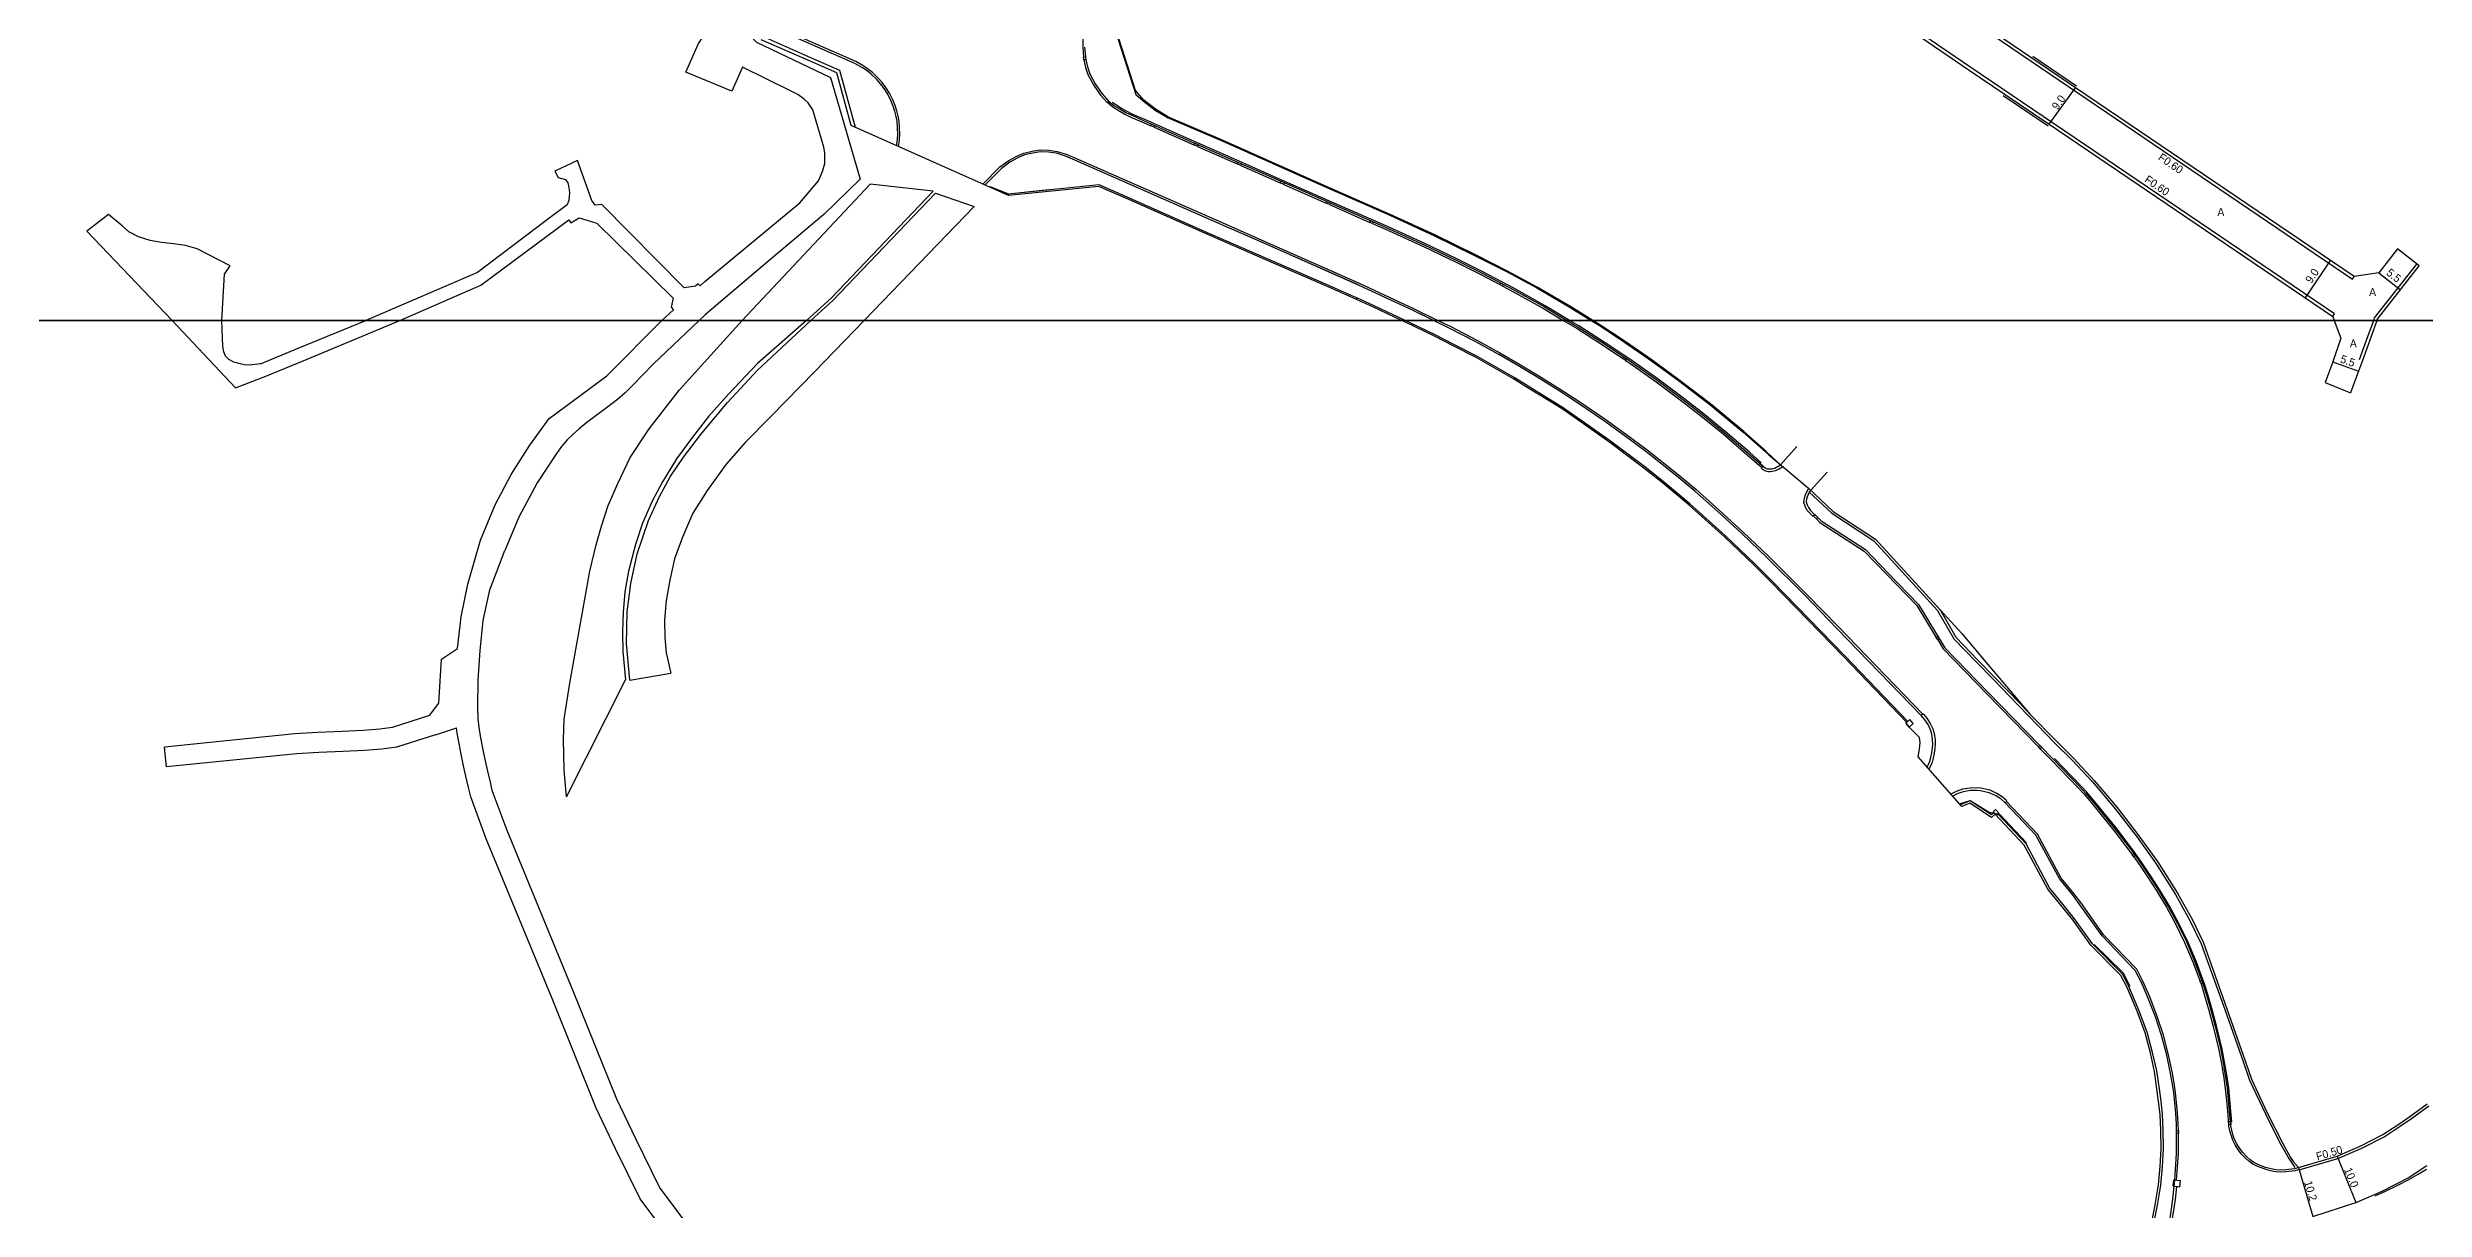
# Model space of a CAD drawing. Header units: metres. Extents: x 0 to 4000, y -96000 to -93000.
# Drawn here: x 1720.7 to 2195.9, y -94377.7 to -94145.5 of the extents above; entities that cross this region are included whole.
import ezdxf

# ---------------------------------------------------------------- set-up
doc = ezdxf.new("R2010")
doc.units = ezdxf.units.M
doc.header["$LTSCALE"] = 2.5
for name, color, linetype in [('側溝・桝', 7, 'Continuous'), ('図郭', 7, 'Continuous'), ('幅員', 7, 'Continuous'), ('歩道・分離帯・安全施設', 7, 'Continuous'), ('舗装', 7, 'Continuous'), ('道路', 7, 'Continuous')]:
    doc.layers.add(name, color=color, linetype=linetype)
doc.styles.get("Standard").update_dxf_attribs({"font": ''})
doc.styles.get('Standard').set_extended_font_data('@MS PGothic')

msp = doc.modelspace()

# ---------------------------------------------------------------- linework, layer by layer
at = {"layer": '側溝・桝'}
for points in [[(2105.2, -94149.45), (2095.56, -94142.91), (2072.78, -94127.45), (2070.69, -94126.03)], [(1882.17, -94161.42), (1879.04, -94150.03), (1873.3, -94147.48), (1863.65, -94143.27), (1851.63, -94137.98)], [(1890.78, -94165.26), (1890.93, -94164.42), (1891.05, -94162.92), (1891.03, -94161.36), (1890.9, -94160.16), (1890.72, -94159.14), (1890.46, -94158.09), (1890.11, -94157.02), (1889.59, -94155.75), (1888.99, -94154.57), (1888.27, -94153.44), (1887.53, -94152.46), (1886.76, -94151.58), (1885.59, -94150.46), (1884.79, -94149.81), (1883.85, -94149.15), (1882.27, -94148.26), (1865.34, -94140.86), (1865.18, -94141.23)], [(1928.43, -94139.92), (1927.83, -94142.1), (1927.65, -94143.9), (1927.62, -94145.39), (1927.8, -94147.38)], [(2109.57, -94143), (2181.51, -94191.74), (2181.84, -94191.25)], [(1927.85, -94147.91), (1927.85, -94147.94), (1928.2, -94149.43), (1928.67, -94150.83), (1929.79, -94152.93), (1931.21, -94154.97), (1932.55, -94156.41), (1932.58, -94156.44)], [(2177.56, -94199.21), (2177.89, -94198.72), (2105.2, -94149.45)], [(1932.92, -94156.72), (1933.65, -94157.32), (1935.03, -94158.18), (1936.04, -94158.74), (1937.4, -94159.41), (1939.78, -94160.46), (1941.23, -94161.1)], [(1941.91, -94161.4), (1946.97, -94163.64), (1949.87, -94164.91)], [(1907.64, -94172.77), (1911.09, -94169.32), (1912.83, -94168.05), (1914.46, -94167.14), (1915.87, -94166.55), (1917.55, -94166.15), (1919.09, -94165.91), (1920.79, -94165.94), (1922.49, -94166.21), (1924.32, -94166.76), (1926.19, -94167.57), (1955.01, -94180.26), (1964.49, -94184.43), (1982.93, -94192.59), (1993.89, -94197.66), (1998.66, -94200)], [(1950.56, -94165.21), (1957.59, -94168.29), (1958.49, -94168.69)], [(1959.23, -94169.02), (1967.11, -94172.5)], [(1982.32, -94195.79), (1982.44, -94195.52), (1981.75, -94195.21), (1976.34, -94192.83), (1964.35, -94187.6), (1952.14, -94182.27), (1936.95, -94175.56), (1930.89, -94172.9), (1912.75, -94174.76), (1912.78, -94175.06)], [(1967.81, -94172.81), (1976.33, -94176.59)], [(1976.95, -94176.86), (1979.34, -94177.92), (1985, -94180.4)], [(1985.56, -94180.64), (1988.14, -94181.77), (1995.74, -94185.23), (2002.13, -94188.31), (2007.33, -94190.9), (2011.01, -94192.83)], [(2011.52, -94193.1), (2013.51, -94194.15), (2019.75, -94197.63), (2023.7, -94200)], [(1992.09, -94200), (1985.9, -94197.08), (1982.44, -94195.52)], [(1993.38, -94200.62), (1992.4, -94200.15), (1992.09, -94200)], [(2014.06, -94211.88), (2014.21, -94211.63), (2013.89, -94211.44), (2006.45, -94207.17), (2001.83, -94204.84), (1997.93, -94202.81), (1993.38, -94200.62), (1993.25, -94200.89)], [(1998.66, -94200), (2001.07, -94201.18), (2006.42, -94203.95), (2011.02, -94206.51), (2014.84, -94208.69), (2018.83, -94211.06), (2023.07, -94213.72), (2026.8, -94216.15), (2032.01, -94219.67), (2036.14, -94222.67), (2040.47, -94225.91), (2046.67, -94230.84), (2050.27, -94233.84), (2054.89, -94237.91), (2059.68, -94242.31), (2064.75, -94247.17), (2072.25, -94254.67), (2078.7, -94261.29), (2095.57, -94278.72), (2095.28, -94279)], [(2023.7, -94200), (2026.46, -94201.65), (2031.76, -94205.03), (2035.62, -94207.62)], [(2024.45, -94218), (2023.66, -94217.45), (2020.73, -94215.65), (2016.68, -94213.14), (2014.21, -94211.63)], [(2036.16, -94207.99), (2037.04, -94208.58), (2042.28, -94212.28), (2047.11, -94215.9), (2050.86, -94218.8), (2055.66, -94222.69), (2060.5, -94226.86), (2062.95, -94229.02)], [(2092.59, -94280.17), (2080.01, -94267.03), (2065.63, -94252.27), (2062.03, -94248.68), (2056.17, -94243.06), (2049.03, -94236.67), (2043.67, -94232.18), (2039.74, -94229.09), (2033.18, -94224.15), (2028.6, -94220.93), (2024.45, -94218), (2024.28, -94218.25)], [(2063.37, -94229.39), (2063.28, -94229.49), (2063.48, -94229.67), (2063.86, -94229.95), (2064.33, -94230.16), (2064.72, -94230.23), (2065.12, -94230.21), (2065.47, -94230.17), (2065.82, -94230.11), (2066.21, -94230.01), (2066.6, -94229.82), (2066.87, -94229.67), (2067.2, -94229.47), (2067.58, -94229.21)], [(2072.76, -94233.57), (2072.44, -94234.12), (2072.2, -94234.63), (2072, -94235.08), (2071.84, -94235.61), (2071.76, -94236.31), (2071.97, -94237.06), (2072.28, -94237.71), (2072.77, -94238.32), (2073.65, -94239.2), (2073.74, -94239.11)], [(2072.89, -94234.35), (2077.39, -94238.57), (2085.81, -94244.08), (2098.53, -94257.98), (2101.8, -94263.65), (2106.31, -94268.31), (2109.57, -94271.65), (2114.68, -94276.92), (2116.73, -94279.08), (2121.84, -94284.36), (2125.45, -94287.94), (2129.52, -94292.28), (2134.08, -94297.71), (2138.42, -94303.32), (2142.13, -94308.48), (2146.13, -94314.77), (2149.06, -94320.09), (2151.26, -94324.65), (2155.94, -94337.8), (2159.63, -94348.17)], [(2074.34, -94239.7), (2075.03, -94240.4), (2083.86, -94246.12), (2088.31, -94250.76), (2094.4, -94257.02), (2098.28, -94263.39)], [(2098.97, -94257.75), (2102.2, -94263.35), (2106.67, -94267.97), (2109.92, -94271.31), (2115.03, -94276.58), (2117.08, -94278.76)], [(2098.57, -94263.86), (2099.68, -94265.69), (2108.36, -94274.63), (2118.71, -94285.27)], [(2095.57, -94278.72), (2095.64, -94278.65), (2095.71, -94278.72), (2096.41, -94279.53), (2097.06, -94280.57), (2097.57, -94281.64), (2097.81, -94282.34), (2097.95, -94283), (2098.03, -94283.8), (2098.07, -94284.68), (2098.02, -94285.59), (2097.89, -94286.52), (2097.67, -94287.51), (2097.46, -94288.29), (2097.15, -94289.09), (2096.82, -94289.74)], [(2119.07, -94285.64), (2121.32, -94287.94), (2126.7, -94293.5), (2127.85, -94294.74), (2129.83, -94297.09), (2133.78, -94301.95), (2137.19, -94306.44), (2137.45, -94306.81)], [(2112.31, -94296.16), (2112.4, -94296.07), (2111.46, -94295.26), (2110.36, -94294.57), (2109.03, -94293.94), (2107.2, -94293.54), (2106.49, -94293.46), (2105.05, -94293.5), (2103.55, -94293.75), (2102.27, -94294.16), (2101.31, -94294.67), (2101.23, -94294.73)], [(2109.79, -94298.43), (2109.3, -94298.85), (2105.05, -94296.05), (2103.09, -94296.85)], [(2145.91, -94352.95), (2145.5, -94350.48), (2144.71, -94346.8), (2143.69, -94342.88), (2142.45, -94339.14), (2140.95, -94335.22), (2139.59, -94332.11), (2138.36, -94329.73), (2131.73, -94322.82), (2127.17, -94316.41), (2125.78, -94314.55), (2123.27, -94311.52), (2118.49, -94302.71), (2112.31, -94296.16), (2112.06, -94296.43)], [(2142.95, -94354.09), (2142.36, -94350.06), (2141.53, -94346.34), (2140.44, -94342.33), (2138.81, -94337.92), (2136.81, -94333.19), (2135.56, -94330.74), (2129.5, -94324.67), (2125.89, -94319.61), (2123.34, -94316.41), (2120.94, -94313.46), (2116.23, -94304.64), (2110.64, -94298.71)], [(2137.76, -94307.24), (2138.77, -94308.68), (2140.65, -94311.45), (2142.38, -94314.13), (2144.28, -94317.34), (2146.15, -94320.76), (2147.94, -94324.35), (2149.72, -94328.57), (2151.02, -94332.18)], [(2151.21, -94332.67), (2151.92, -94334.96), (2152.87, -94338.2), (2153.67, -94341.18), (2154.78, -94345.86), (2155.5, -94349.61)], [(2156.72, -94360.17), (2156.63, -94358.86), (2156.42, -94356.6), (2156.12, -94353.53), (2155.74, -94350.95), (2155.5, -94349.61)], [(2159.63, -94348.17), (2160.93, -94351.88), (2164.07, -94358.61), (2165.59, -94361.63), (2167.19, -94364.78), (2168.77, -94367.56), (2169.94, -94369.36)], [(2141.33, -94380.43), (2141.8, -94380.55), (2142.54, -94376.92), (2143.16, -94372.91), (2143.54, -94369.2), (2143.72, -94365.64), (2143.66, -94361.83), (2143.5, -94358.7), (2143.22, -94356.1), (2142.95, -94354.09)], [(2146.71, -94362), (2146.67, -94360.68), (2146.54, -94358.44), (2146.11, -94354.35), (2145.91, -94352.95)], [(2170.68, -94369.36), (2170.82, -94369.84), (2178.58, -94367.56), (2183.39, -94365.47), (2187.84, -94363.22), (2191.02, -94361.09), (2193.27, -94359.54), (2196.74, -94357.06)], [(2146.31, -94371.92), (2146.68, -94366.53), (2146.72, -94362.56)], [(2170.1, -94370.03), (2168.19, -94370.23), (2167.13, -94370.27), (2166.09, -94370.2), (2165.13, -94370.01), (2164.01, -94369.72), (2163.09, -94369.38), (2162.26, -94369.03), (2161.57, -94368.68), (2160.76, -94368.1), (2160.01, -94367.44), (2159.27, -94366.61), (2158.58, -94365.69), (2158.01, -94364.83), (2157.59, -94363.9), (2157.22, -94362.91), (2156.98, -94362.01), (2156.79, -94361.08), (2156.77, -94360.81)], [(2145.25, -94381.25), (2145.6, -94379.18), (2146.09, -94375.76), (2146.35, -94373.14)], [(2170.79, -94369.73), (2170.1, -94370.03)]]:
    msp.add_lwpolyline(points, dxfattribs=at)
for points in [[(1927.85, -94147.91), (1927.8, -94147.38), (1928.18, -94147.34), (1928.22, -94147.88)], [(1932.92, -94156.72), (1932.58, -94156.44), (1932.82, -94156.15), (1933.16, -94156.43)], [(1941.91, -94161.4), (1941.23, -94161.1), (1941.38, -94160.75), (1942.06, -94161.06)], [(1950.56, -94165.21), (1949.87, -94164.91), (1950.02, -94164.56), (1950.71, -94164.86)], [(1959.23, -94169.02), (1958.49, -94168.69), (1958.65, -94168.35), (1959.39, -94168.67)], [(1967.81, -94172.81), (1967.11, -94172.5), (1967.26, -94172.16), (1967.96, -94172.46)], [(1976.95, -94176.86), (1976.33, -94176.59), (1976.48, -94176.24), (1977.11, -94176.52)], [(1985.56, -94180.64), (1985, -94180.4), (1985.15, -94180.05), (1985.71, -94180.29)], [(2011.52, -94193.1), (2011.01, -94192.83), (2011.18, -94192.5), (2011.69, -94192.77)], [(2036.16, -94207.99), (2035.62, -94207.62), (2035.83, -94207.31), (2036.37, -94207.67)], [(2063.37, -94229.39), (2062.95, -94229.02), (2063.2, -94228.74), (2063.62, -94229.11)], [(2074.34, -94239.7), (2073.74, -94239.11), (2074.01, -94238.84), (2074.6, -94239.44)], [(2098.57, -94263.86), (2098.28, -94263.39), (2098.6, -94263.19), (2098.89, -94263.67)], [(2092.86, -94281.32), (2093.68, -94280.6), (2092.99, -94279.82), (2092.18, -94280.53)], [(2119.07, -94285.64), (2118.71, -94285.27), (2118.98, -94285.01), (2119.34, -94285.37)], [(2110.33, -94299.01), (2110.82, -94298.54), (2110.12, -94297.8), (2109.63, -94298.26)], [(2137.76, -94307.24), (2137.45, -94306.81), (2137.76, -94306.59), (2138.07, -94307.03)], [(2151.21, -94332.67), (2151.02, -94332.18), (2151.39, -94332.04), (2151.57, -94332.54)], [(2146.32, -94362.01), (2146.71, -94362), (2146.72, -94362.56), (2146.33, -94362.57)], [(2156.77, -94360.81), (2156.72, -94360.17), (2157.09, -94360.14), (2157.14, -94360.79)], [(2145.55, -94373.05), (2146.98, -94373.21), (2147.11, -94372.01), (2145.68, -94371.86)]]:
    msp.add_lwpolyline(points, close=True, dxfattribs=at)
at = {"layer": '図郭'}
for points in [[(1600, -94200), (2400, -94200), (2400, -93600), (1600, -93600)], [(1600, -94800), (2400, -94800), (2400, -94200), (1600, -94200)]]:
    msp.add_lwpolyline(points, close=True, dxfattribs=at)
at = {"layer": '幅員'}
for points in [[(2120.88, -94160.8), (2126.11, -94153.48)], [(2172.08, -94195.5), (2177.13, -94188.05)], [(2186.78, -94190.47), (2191.11, -94193.86)], [(2177.54, -94208.28), (2182.71, -94210.15)]]:
    msp.add_lwpolyline(points, dxfattribs=at)
at = {"layer": '幅員', "flags": 128}
for points in [[(2178.41, -94367.09), (2182.19, -94376.35)], [(2170.68, -94369.36), (2173.55, -94379.14)]]:
    msp.add_lwpolyline(points, dxfattribs=at)
at = {"layer": '歩道・分離帯・安全施設'}
for points in [[(1890.4, -94165.09), (1890.53, -94164.37), (1890.65, -94162.91), (1890.63, -94161.38), (1890.5, -94160.21), (1890.33, -94159.22), (1890.08, -94158.2), (1889.74, -94157.15), (1889.23, -94155.92), (1888.64, -94154.77), (1887.94, -94153.67), (1887.22, -94152.71), (1886.47, -94151.85), (1885.33, -94150.76), (1884.55, -94150.13), (1883.63, -94149.49), (1882.09, -94148.62), (1864.4, -94140.89), (1863.88, -94140.77), (1863.19, -94140.72), (1862.54, -94140.83), (1861.98, -94141.14), (1861.5, -94141.61), (1861.15, -94142.17)], [(1890.4, -94165.09), (1890.53, -94164.37), (1890.65, -94162.91), (1890.63, -94161.38), (1890.5, -94160.21), (1890.33, -94159.22), (1890.08, -94158.2), (1889.74, -94157.15), (1889.23, -94155.92), (1888.64, -94154.77), (1887.94, -94153.67), (1887.22, -94152.71), (1886.47, -94151.85), (1885.33, -94150.76), (1884.55, -94150.13), (1883.63, -94149.49), (1882.09, -94148.62), (1864.4, -94140.89)], [(1887.22, -94152.71), (1886.47, -94151.85), (1885.33, -94150.76), (1884.55, -94150.13), (1883.63, -94149.49), (1882.09, -94148.62), (1864.4, -94140.89)], [(1928, -94145.38), (1928.22, -94147.88), (1928.57, -94149.33), (1929.02, -94150.69), (1930.11, -94152.73), (1931.5, -94154.73), (1932.81, -94156.14), (1933.87, -94157.01), (1935.23, -94157.86), (1936.22, -94158.41), (1937.56, -94159.07), (1939.94, -94160.12), (1947.13, -94163.29), (1957.74, -94167.95), (1967.93, -94172.45), (1979.49, -94177.58), (1988.29, -94181.42), (1995.9, -94184.89), (2002.3, -94187.97), (2007.5, -94190.57), (2013.69, -94193.82), (2019.94, -94197.31), (2024.44, -94200)], [(1928, -94145.38), (1928.22, -94147.88), (1928.57, -94149.33), (1929.02, -94150.69), (1930.11, -94152.73), (1931.5, -94154.73), (1932.81, -94156.14), (1933.87, -94157.01), (1935.23, -94157.86), (1936.22, -94158.41), (1937.56, -94159.07), (1939.94, -94160.12), (1947.13, -94163.29), (1957.74, -94167.95), (1967.93, -94172.45), (1979.49, -94177.58), (1988.29, -94181.42), (1995.9, -94184.89), (2002.3, -94187.97), (2007.5, -94190.57), (2013.69, -94193.82), (2019.94, -94197.31), (2024.44, -94200)], [(2029.6, -94200), (2025.34, -94197.38), (2018.49, -94193.34), (2012.55, -94190.16), (2006.19, -94186.91), (1998.02, -94182.92), (1989.07, -94178.81), (1975.46, -94172.8), (1955.68, -94164.03), (1944.78, -94159.34), (1942.2, -94157.8), (1939.83, -94156), (1938.19, -94154.03), (1934.9, -94143.86)], [(2126.33, -94153.15), (2117.59, -94147.22)], [(1928.95, -94150.48), (1929.02, -94150.69), (1930.11, -94152.73)], [(2111.63, -94155.02), (2120.65, -94161.13)], [(1932.81, -94156.14), (1933.87, -94157.01), (1935.23, -94157.86), (1936.22, -94158.41), (1937.56, -94159.07), (1939.94, -94160.12), (1947.13, -94163.29), (1957.74, -94167.95), (1967.93, -94172.45), (1979.49, -94177.58), (1988.29, -94181.42), (1995.9, -94184.89), (2002.3, -94187.97), (2007.5, -94190.57), (2013.69, -94193.82), (2019.94, -94197.31), (2024.44, -94200)], [(2024.98, -94200), (2020.08, -94197.07), (2013.82, -94193.57), (2007.63, -94190.32), (2002.42, -94187.72), (1996.02, -94184.64), (1988.41, -94181.17), (1979.6, -94177.32), (1968.04, -94172.2), (1957.85, -94167.69), (1947.24, -94163.03), (1940.05, -94159.86), (1937.68, -94158.81), (1936.35, -94158.16), (1935.37, -94157.61), (1934.03, -94156.78), (1933.52, -94156.44)], [(1997.75, -94200), (1993.72, -94198.02), (1982.76, -94192.96), (1964.33, -94184.79), (1954.85, -94180.63), (1926.03, -94167.94), (1924.18, -94167.14), (1922.4, -94166.6), (1920.76, -94166.34), (1919.12, -94166.31), (1917.63, -94166.54), (1916, -94166.93), (1914.64, -94167.5), (1913.05, -94168.38), (1911.36, -94169.62), (1908.03, -94172.94)], [(1997.75, -94200), (1993.72, -94198.02), (1982.76, -94192.96), (1964.33, -94184.79), (1954.85, -94180.63), (1926.03, -94167.94), (1924.18, -94167.14), (1922.4, -94166.6), (1920.76, -94166.34), (1919.12, -94166.31), (1917.63, -94166.54), (1916, -94166.93), (1914.64, -94167.5), (1913.05, -94168.38), (1911.36, -94169.62), (1908.03, -94172.94)], [(1917.21, -94166.64), (1916, -94166.93), (1914.64, -94167.5), (1913.92, -94167.9)], [(1982.68, -94192.92), (1964.33, -94184.79), (1954.85, -94180.63), (1926.03, -94167.94), (1924.18, -94167.14), (1922.81, -94166.73)], [(1909.08, -94173.21), (1912.76, -94174.67), (1920.83, -94173.85)], [(2185.74, -94200), (2185.92, -94199.52), (2194.36, -94188.74)], [(1997.75, -94200), (1995.11, -94198.7)], [(2014.55, -94208.98), (2010.82, -94206.85), (2006.23, -94204.31), (2000.89, -94201.54), (1997.75, -94200)], [(2096.47, -94289.33), (2096.69, -94288.89), (2096.98, -94288.13), (2097.19, -94287.39), (2097.4, -94286.43), (2097.53, -94285.54), (2097.56, -94284.68), (2097.54, -94283.83), (2097.46, -94283.08), (2097.32, -94282.47), (2097.11, -94281.83), (2096.63, -94280.81), (2096.01, -94279.83), (2095.34, -94279.06), (2078.41, -94261.57), (2071.97, -94254.95), (2064.47, -94247.46), (2059.4, -94242.6), (2054.63, -94238.2), (2050.01, -94234.14), (2046.42, -94231.15), (2040.22, -94226.22), (2035.9, -94222.99), (2031.78, -94220), (2026.57, -94216.48), (2022.86, -94214.06), (2018.62, -94211.4), (2014.64, -94209.03), (2010.82, -94206.85), (2006.23, -94204.31), (2000.89, -94201.54), (1997.75, -94200)], [(2096.47, -94289.33), (2096.69, -94288.89), (2096.98, -94288.13), (2097.19, -94287.39), (2097.4, -94286.43), (2097.53, -94285.54), (2097.56, -94284.68), (2097.54, -94283.83), (2097.46, -94283.08), (2097.32, -94282.47), (2097.11, -94281.83), (2096.63, -94280.81), (2096.01, -94279.83), (2095.34, -94279.06), (2078.41, -94261.57), (2071.97, -94254.95), (2064.47, -94247.46), (2059.4, -94242.6), (2054.63, -94238.2), (2050.01, -94234.14), (2046.42, -94231.15), (2040.22, -94226.22), (2035.9, -94222.99), (2031.78, -94220), (2026.57, -94216.48), (2022.86, -94214.06), (2018.62, -94211.4), (2014.64, -94209.03), (2010.82, -94206.85), (2006.23, -94204.31), (2000.89, -94201.54), (1997.75, -94200)], [(2024.44, -94200), (2026.66, -94201.33), (2031.96, -94204.71), (2037.26, -94208.27), (2042.5, -94211.98), (2047.34, -94215.6), (2051.1, -94218.51), (2055.9, -94222.41), (2060.75, -94226.58), (2063.8, -94229.27), (2064.1, -94229.5), (2064.49, -94229.65), (2064.78, -94229.71), (2065.08, -94229.7), (2065.39, -94229.66), (2065.71, -94229.6), (2066.03, -94229.53), (2066.36, -94229.37), (2066.61, -94229.23), (2066.92, -94229.04), (2067.17, -94228.87)], [(2024.44, -94200), (2026.66, -94201.33), (2031.96, -94204.71), (2037.26, -94208.27), (2042.5, -94211.98), (2047.34, -94215.6), (2051.1, -94218.51), (2055.9, -94222.41), (2060.75, -94226.58), (2063.62, -94229.11)], [(2024.44, -94200), (2026.66, -94201.33), (2031.96, -94204.71), (2037.26, -94208.27), (2042.5, -94211.98), (2047.34, -94215.6), (2051.1, -94218.51), (2055.9, -94222.41), (2060.75, -94226.58), (2063.8, -94229.27), (2064.1, -94229.5), (2064.49, -94229.65), (2064.78, -94229.71), (2065.08, -94229.7), (2065.39, -94229.66), (2065.71, -94229.6), (2066.03, -94229.53), (2066.36, -94229.37), (2066.61, -94229.23), (2066.92, -94229.04), (2067.17, -94228.87)], [(2063.26, -94228.51), (2060.94, -94226.37), (2056.08, -94222.19), (2051.27, -94218.29), (2047.51, -94215.38), (2042.66, -94211.75), (2037.41, -94208.04), (2032.11, -94204.48), (2026.81, -94201.09), (2024.98, -94200)], [(2064.33, -94226.19), (2059.78, -94222.21), (2053.11, -94216.69), (2046.84, -94211.9), (2041.45, -94207.97), (2036.05, -94204.23), (2030.84, -94200.76), (2029.6, -94200)], [(2182.91, -94207.84), (2184.66, -94203), (2185.74, -94200)], [(2097.46, -94283.08), (2097.32, -94282.47), (2097.11, -94281.83), (2096.63, -94280.81), (2096.01, -94279.83), (2095.34, -94279.06), (2078.41, -94261.57), (2071.97, -94254.95), (2064.47, -94247.46), (2059.4, -94242.6), (2054.63, -94238.2), (2050.01, -94234.14), (2046.42, -94231.15), (2040.22, -94226.22), (2035.9, -94222.99), (2031.78, -94220), (2026.57, -94216.48), (2025.95, -94216.08)], [(2066.47, -94228.31), (2064.43, -94226.32)], [(2070.41, -94225.2), (2067.13, -94228.89)], [(2073.26, -94233.89), (2076.48, -94230.34)], [(2073.14, -94233.92), (2072.89, -94234.36), (2072.66, -94234.84), (2072.48, -94235.26), (2072.34, -94235.72), (2072.28, -94236.27), (2072.45, -94236.88), (2072.72, -94237.44), (2073.15, -94237.98), (2075.26, -94240.1), (2084.1, -94245.82), (2088.58, -94250.5), (2094.7, -94256.79), (2099.98, -94265.46), (2108.63, -94274.37), (2121.59, -94287.68), (2126.97, -94293.24), (2128.13, -94294.49), (2130.12, -94296.85), (2134.07, -94301.72), (2137.49, -94306.21), (2139.08, -94308.47), (2140.97, -94311.24), (2142.7, -94313.93), (2144.61, -94317.16), (2146.49, -94320.58), (2148.28, -94324.19), (2150.07, -94328.43), (2151.57, -94332.54), (2152.28, -94334.85), (2153.23, -94338.1), (2154.03, -94341.09), (2155.15, -94345.78), (2155.85, -94349.48)], [(2073.14, -94233.92), (2072.89, -94234.36), (2072.66, -94234.84), (2072.48, -94235.26), (2072.34, -94235.72), (2072.28, -94236.27), (2072.45, -94236.88), (2072.72, -94237.44), (2073.15, -94237.98), (2075.26, -94240.1), (2084.1, -94245.82), (2088.58, -94250.5), (2094.7, -94256.79), (2099.98, -94265.46), (2108.63, -94274.37), (2121.59, -94287.68), (2126.97, -94293.24), (2128.13, -94294.49), (2130.12, -94296.85), (2134.07, -94301.72), (2137.49, -94306.21), (2139.08, -94308.47), (2140.97, -94311.24), (2142.7, -94313.93), (2144.61, -94317.16), (2146.49, -94320.58), (2148.28, -94324.19), (2150.07, -94328.43), (2151.57, -94332.54), (2152.28, -94334.85), (2153.23, -94338.1), (2154.03, -94341.09), (2155.15, -94345.78), (2155.85, -94349.48)], [(2073.15, -94237.98), (2075.26, -94240.1), (2084.1, -94245.82), (2088.58, -94250.5), (2094.7, -94256.79), (2099.98, -94265.46), (2108.63, -94274.37), (2121.59, -94287.68), (2126.97, -94293.24), (2128.13, -94294.49), (2130.12, -94296.85), (2134.07, -94301.72), (2137.49, -94306.21), (2139.08, -94308.47), (2140.97, -94311.24), (2142.7, -94313.93), (2144.61, -94317.16), (2146.49, -94320.58), (2148.28, -94324.19), (2150.07, -94328.43), (2151.57, -94332.54), (2152.28, -94334.85), (2153.23, -94338.1), (2154.03, -94341.09), (2155.15, -94345.78), (2155.85, -94349.48)], [(2156.12, -94349.39), (2155.43, -94345.72), (2154.31, -94341.02), (2153.51, -94338.02), (2152.56, -94334.77), (2151.84, -94332.44), (2151.67, -94331.95), (2150.34, -94328.32), (2148.54, -94324.07), (2146.74, -94320.45), (2144.86, -94317.01), (2142.94, -94313.78), (2141.21, -94311.08), (2139.32, -94308.3), (2137.73, -94306.04), (2134.3, -94301.54), (2130.34, -94296.66), (2128.35, -94294.3), (2127.18, -94293.05), (2121.91, -94287.62)], [(2145.57, -94353.07), (2145.14, -94350.55), (2144.35, -94346.89), (2143.33, -94342.99), (2142.1, -94339.26), (2140.6, -94335.36), (2139.26, -94332.27), (2138.06, -94329.94), (2131.44, -94323.06), (2126.87, -94316.63), (2125.49, -94314.78), (2122.97, -94311.73), (2118.19, -94302.93), (2112.06, -94296.43), (2111.16, -94295.67), (2110.12, -94295.01), (2108.87, -94294.42), (2107.12, -94294.03), (2106.47, -94293.96), (2105.1, -94294), (2103.67, -94294.24), (2102.46, -94294.63), (2101.57, -94295.1), (2101.56, -94295.11)], [(2145.57, -94353.07), (2145.14, -94350.55), (2144.35, -94346.89), (2143.33, -94342.99), (2142.1, -94339.26), (2140.6, -94335.36), (2139.26, -94332.27), (2138.06, -94329.94), (2131.44, -94323.06), (2126.87, -94316.63), (2125.49, -94314.78), (2122.97, -94311.73), (2118.19, -94302.93), (2112.06, -94296.43), (2111.16, -94295.67), (2110.12, -94295.01), (2108.87, -94294.42), (2107.12, -94294.03), (2106.47, -94293.96), (2105.1, -94294), (2103.67, -94294.24), (2102.46, -94294.63), (2101.57, -94295.1), (2101.56, -94295.11)], [(2103.1, -94296.58), (2105.03, -94296.01), (2108.87, -94298.34), (2110.9, -94298.72), (2116.33, -94304.43)], [(2145.57, -94353.07), (2145.14, -94350.55), (2144.35, -94346.89), (2143.33, -94342.99), (2142.1, -94339.26), (2140.6, -94335.36), (2139.26, -94332.27), (2138.06, -94329.94), (2131.44, -94323.06), (2126.87, -94316.63), (2125.49, -94314.78), (2122.97, -94311.73), (2118.19, -94302.93), (2112.06, -94296.43), (2111.16, -94295.67), (2110.12, -94295.01), (2108.87, -94294.42)], [(2129.84, -94324.8), (2135.57, -94330.39), (2137, -94333.11)], [(2170, -94369.65), (2168.17, -94369.85), (2167.14, -94369.89), (2166.14, -94369.83), (2165.21, -94369.65), (2164.12, -94369.37), (2163.23, -94369.04), (2162.43, -94368.69), (2161.77, -94368.37), (2161.01, -94367.82), (2160.28, -94367.18), (2159.56, -94366.37), (2158.89, -94365.47), (2158.34, -94364.65), (2157.93, -94363.76), (2157.58, -94362.79), (2157.35, -94361.92), (2157.16, -94361.02), (2157, -94358.83), (2156.79, -94356.56), (2156.49, -94353.49), (2156.11, -94350.89), (2155.85, -94349.48)], [(2170, -94369.65), (2168.17, -94369.85), (2167.14, -94369.89), (2166.14, -94369.83), (2165.21, -94369.65), (2164.12, -94369.37), (2163.23, -94369.04), (2162.43, -94368.69), (2161.77, -94368.37), (2161.01, -94367.82), (2160.28, -94367.18), (2159.56, -94366.37), (2158.89, -94365.47), (2158.34, -94364.65), (2157.93, -94363.76), (2157.58, -94362.79), (2157.35, -94361.92), (2157.16, -94361.02), (2157, -94358.83), (2156.79, -94356.56), (2156.49, -94353.49), (2156.11, -94350.89), (2155.85, -94349.48)], [(2170, -94369.65), (2168.17, -94369.85), (2167.14, -94369.89), (2166.14, -94369.83), (2165.21, -94369.65), (2164.12, -94369.37), (2163.23, -94369.04), (2162.43, -94368.69), (2161.77, -94368.37), (2161.01, -94367.82), (2160.28, -94367.18), (2159.56, -94366.37), (2158.89, -94365.47), (2158.34, -94364.65), (2157.93, -94363.76), (2157.58, -94362.79), (2157.35, -94361.92), (2157.16, -94361.02), (2157, -94358.83), (2156.79, -94356.56), (2156.49, -94353.49), (2156.11, -94350.89), (2155.85, -94349.48)], [(2157.38, -94360.27), (2157.27, -94358.81), (2157.06, -94356.54), (2156.76, -94353.46), (2156.38, -94350.85), (2156.12, -94349.39)], [(2145.08, -94379.1), (2145.58, -94375.69), (2145.95, -94371.89), (2146.33, -94366.53), (2146.32, -94360.7), (2146.19, -94358.47), (2145.76, -94354.39), (2145.57, -94353.07)], [(2145.08, -94379.1), (2145.58, -94375.69), (2145.95, -94371.89), (2146.33, -94366.53), (2146.32, -94360.7), (2146.19, -94358.47), (2145.76, -94354.39), (2145.57, -94353.07)], [(2145.95, -94371.89), (2146.33, -94366.53), (2146.32, -94360.7), (2146.19, -94358.47), (2145.76, -94354.39), (2145.57, -94353.07)], [(2144.75, -94381.11), (2145.08, -94379.1), (2145.58, -94375.69), (2145.84, -94373.08)], [(2170.68, -94369.36), (2170, -94369.65)], [(2170.68, -94369.36), (2170, -94369.65)], [(2186.02, -94375.05), (2188.12, -94374.07), (2190.54, -94372.87), (2192.78, -94371.74), (2194.64, -94370.71), (2196.31, -94369.72)]]:
    msp.add_lwpolyline(points, dxfattribs=at)
at = {"layer": '道路'}
for points in [[(2066.48, -94123.93), (2066.5, -94123.94), (2072.45, -94127.94), (2095.22, -94143.41), (2104.86, -94149.95)], [(1851.16, -94193.08), (1852.09, -94192.24), (1871.05, -94176.51), (1874.79, -94172.09), (1875.6, -94170.24), (1876.04, -94168.61), (1876.09, -94167.46), (1876.05, -94166.52), (1875.85, -94165.4), (1873.67, -94157.92), (1872.76, -94156.51), (1871.95, -94155.77), (1870.67, -94154.85), (1869.21, -94154.12), (1859.62, -94149.36), (1857.48, -94154.18), (1848.27, -94150.37), (1850.82, -94144.65), (1854.18, -94139.87)], [(1932.84, -94138.06), (1938.28, -94154.83), (1939.71, -94156.13), (1942.1, -94157.94), (1944.7, -94159.49), (1955.61, -94164.19), (1975.39, -94172.95), (1989, -94178.96), (1997.94, -94183.07), (2006.11, -94187.07), (2012.47, -94190.32), (2018.41, -94193.49), (2025.25, -94197.52), (2029.28, -94200)], [(1860.87, -94142.81), (1862.43, -94144.38), (1877.18, -94151.43), (1883.12, -94171.79), (1875.9, -94178.8), (1863.69, -94189.12), (1852.15, -94198.89), (1850.94, -94200)], [(1881.34, -94161.05), (1878.46, -94150.53), (1873.01, -94148.12), (1863.37, -94143.91)], [(2181.84, -94191.25), (2126.11, -94153.48), (2117.36, -94147.55), (2109.91, -94142.5)], [(2104.86, -94149.95), (2111.85, -94154.69), (2120.88, -94160.8), (2177.56, -94199.21)], [(1912.78, -94175.06), (1881.34, -94161.05)], [(1851.16, -94193.08), (1850.77, -94192.71), (1850.23, -94193.16), (1847.93, -94193.51), (1831.46, -94176.83), (1830.13, -94176.94), (1829.46, -94176.04), (1826.61, -94168.03), (1822.11, -94170.17), (1822.74, -94171.4), (1824.21, -94171.84), (1824.67, -94172.51), (1824.91, -94173.45), (1825.01, -94174.52), (1824.92, -94175.96), (1824.54, -94176.87), (1820.88, -94179.66), (1806.61, -94190.45), (1785.26, -94199.59), (1784.29, -94200)], [(1859.53, -94200), (1885.16, -94172.75)], [(1897.75, -94174.18), (1885.16, -94172.75)], [(1991.39, -94200), (1985.77, -94197.35), (1981.62, -94195.48), (1976.22, -94193.1), (1964.23, -94187.87), (1952.02, -94182.54), (1936.83, -94175.83), (1930.84, -94173.2), (1912.78, -94175.06)], [(1755.49, -94200), (1756.04, -94190.74), (1757.19, -94189.11), (1750.6, -94185.69), (1748.26, -94185.06), (1745.86, -94184.71), (1743.46, -94184.46), (1741.16, -94184), (1738.86, -94183.29), (1736.94, -94182.27), (1735.58, -94181.09), (1732.86, -94178.83), (1728.52, -94182.14)], [(1897.75, -94174.18), (1877.33, -94195.57), (1872.39, -94200)], [(1873.29, -94200), (1877.64, -94196.02), (1898.18, -94174.59)], [(1905.9, -94177.24), (1883.91, -94200)], [(1898.18, -94174.59), (1905.9, -94177.24)], [(1728.52, -94182.14), (1745.57, -94200)], [(1791.09, -94200), (1807.28, -94192.95), (1824.86, -94179.9), (1825.32, -94180.49), (1826.95, -94179.49), (1830.47, -94180.58), (1845.77, -94195.53), (1845.37, -94197.37), (1845.81, -94197.9)], [(2194.83, -94189.11), (2190.5, -94185.72), (2186.78, -94190.47)], [(2186.78, -94190.47), (2181.84, -94191.25)], [(2186.45, -94199.82), (2194.83, -94189.11)], [(1843.49, -94200), (1845.81, -94197.9)], [(1745.57, -94200), (1758.24, -94213.46), (1764.31, -94211.18)], [(1763.27, -94208.69), (1761.03, -94208.98), (1759.95, -94208.87), (1758.92, -94208.65), (1757.92, -94208.33), (1756.89, -94207.81), (1756.27, -94207.17), (1755.9, -94206.29), (1755.7, -94205.19), (1755.49, -94200)], [(1763.27, -94208.69), (1770.75, -94205.57), (1784.29, -94200)], [(1764.31, -94211.18), (1771.79, -94208.06), (1791.09, -94200)], [(1807.22, -94243.93), (1810.18, -94236.87), (1813.34, -94230.8), (1817.06, -94224.97), (1820.93, -94219.63), (1832.46, -94211.07), (1843.49, -94200)], [(1850.94, -94200), (1841.75, -94208.77), (1837.62, -94213.03), (1836.18, -94214.51), (1834.65, -94215.81), (1833.2, -94216.9), (1828.46, -94220.4), (1826.94, -94221.71), (1825.67, -94222.82), (1824.56, -94223.9), (1823.4, -94225.2), (1822.43, -94226.59), (1818.55, -94232.46), (1814.88, -94239.31), (1812.06, -94245.98)], [(1824.4, -94295.28), (1823.93, -94289.85), (1823.82, -94283.78), (1823.98, -94279.73), (1825.06, -94272.5), (1829.1, -94250.14), (1830.34, -94244.85), (1831.43, -94241.12), (1832.77, -94237), (1834.71, -94232.6), (1837.16, -94227.41), (1840.93, -94221.7), (1847.03, -94213.88), (1859.53, -94200)], [(1872.39, -94200), (1862.61, -94208.6), (1856.82, -94214.78), (1852.83, -94219.19), (1849.58, -94223.36), (1846.43, -94227.65), (1843.59, -94232.29), (1841.52, -94236.17), (1839.63, -94240.55), (1838.22, -94244.79), (1836.84, -94250.16), (1836.1, -94254.25), (1835.73, -94258.31), (1835.65, -94262.34), (1835.67, -94266.19), (1836.2, -94271.86)], [(1837.07, -94271.92), (1836.44, -94264.63), (1836.57, -94258.29), (1837.3, -94252.58), (1838.57, -94246.66), (1840.83, -94239.99), (1842.99, -94235.23), (1845.18, -94231.28), (1847.78, -94227.34), (1851.47, -94222.52), (1856.64, -94216.44), (1862.59, -94209.98), (1873.29, -94200)], [(1883.91, -94200), (1874.08, -94210.25), (1865.34, -94219.12), (1860.14, -94224.38), (1856.37, -94228.75), (1852.52, -94234.03), (1849.71, -94238.56), (1847.59, -94243.34), (1846.03, -94247.67), (1845.06, -94251.94), (1844.36, -94256), (1844.02, -94259.94), (1844.1, -94263.38), (1844.38, -94266.43), (1845.25, -94270.53)], [(2094.66, -94287.28), (2094.92, -94285.73), (2095.08, -94284.39), (2094.91, -94283.42), (2092.86, -94281.32), (2092.18, -94280.53), (2092.37, -94280.36), (2079.8, -94267.24), (2065.42, -94252.48), (2061.82, -94248.9), (2055.96, -94243.28), (2048.84, -94236.89), (2043.49, -94232.41), (2039.55, -94229.33), (2033, -94224.39), (2028.43, -94221.17), (2023.49, -94217.69), (2020.57, -94215.9), (2016.52, -94213.39), (2013.74, -94211.69), (2006.31, -94207.43), (2001.69, -94205.1), (1997.8, -94203.07), (1992.27, -94200.42), (1991.39, -94200)], [(2029.28, -94200), (2030.75, -94200.91), (2035.95, -94204.37), (2041.36, -94208.11), (2046.74, -94212.03), (2053, -94216.82), (2059.67, -94222.34), (2064.22, -94226.32), (2064.78, -94226.85), (2072.71, -94233.52), (2077.69, -94238.19), (2086.12, -94243.71), (2103.41, -94262.6), (2107.83, -94267.95), (2111.56, -94272.34), (2117.08, -94278.76), (2122.18, -94284.02), (2125.79, -94287.61), (2129.88, -94291.97), (2134.45, -94297.41), (2138.8, -94303.04), (2142.53, -94308.21), (2146.54, -94314.52), (2149.48, -94319.87), (2151.7, -94324.46), (2156.39, -94337.64), (2160.02, -94348.03)], [(2177.81, -94200), (2179.17, -94203.56), (2177.54, -94208.28)], [(2177.56, -94199.21), (2177.81, -94200)], [(2186.38, -94200), (2185.22, -94203.21), (2183.48, -94208.04), (2182.71, -94210.15), (2181.11, -94214.48)], [(2186.38, -94200), (2186.45, -94199.82)], [(2177.54, -94208.28), (2176.04, -94212.43)], [(2176.04, -94212.43), (2181.11, -94214.48)], [(1802.65, -94265.61), (1803.33, -94259.27), (1804.71, -94252.74), (1807.22, -94243.93)], [(1856.17, -94390.87), (1843.01, -94373.29), (1838.29, -94363.64), (1834.48, -94355.69), (1825.83, -94334.22), (1812.53, -94301.99), (1809.59, -94293.96), (1809.21, -94292.35), (1808.71, -94290.12), (1808.21, -94288.07), (1807.76, -94285.83), (1807.38, -94283.78), (1807.04, -94281.85), (1806.77, -94279.68), (1806.7, -94277.3), (1806.77, -94271.92), (1807.14, -94265.99), (1807.78, -94259.98), (1809.07, -94253.88), (1812.06, -94245.98)], [(1797.02, -94279.02), (1798.9, -94276.53), (1799.4, -94267.7), (1802.65, -94265.61)], [(1824.4, -94295.28), (1836.2, -94271.86)], [(1837.07, -94271.92), (1845.25, -94270.53)], [(1797.02, -94279.02), (1789.59, -94281.41), (1787.12, -94281.71), (1783.8, -94282), (1779.6, -94282.19), (1774.68, -94282.39), (1770.09, -94282.67), (1744.05, -94285.3)], [(1798.24, -94282.83), (1790.45, -94285.34), (1787.53, -94285.69), (1784.06, -94285.99), (1779.77, -94286.19), (1774.88, -94286.38), (1770.41, -94286.66), (1744.45, -94289.28)], [(1798.24, -94282.83), (1802.45, -94281.45)], [(1848.76, -94388.47), (1839.15, -94375.65), (1834.24, -94365.6), (1830.36, -94357.5), (1821.66, -94335.92), (1808.34, -94303.62), (1805.28, -94295.26), (1804.82, -94293.38), (1804.32, -94291.14), (1803.82, -94289.04), (1803.34, -94286.69), (1802.95, -94284.58), (1802.58, -94282.52), (1802.45, -94281.45)], [(1744.45, -94289.28), (1744.05, -94285.3)], [(2103.39, -94297.18), (2094.66, -94287.28)], [(2142.47, -94354.15), (2141.94, -94350.14), (2141.12, -94346.44), (2140.04, -94342.46), (2138.42, -94338.07), (2136.43, -94333.37), (2135.21, -94330.99), (2129.18, -94324.94), (2125.55, -94319.87), (2123.01, -94316.67), (2120.58, -94313.7), (2115.88, -94304.89), (2110.08, -94298.74), (2109.33, -94299.38), (2105, -94296.53), (2103.39, -94297.18)], [(2160.02, -94348.03), (2161.32, -94351.72), (2164.44, -94358.43), (2165.96, -94361.44), (2167.55, -94364.59), (2169.12, -94367.34), (2169.65, -94368.16)], [(2141.21, -94381.01), (2141.36, -94380.28), (2142.07, -94376.83), (2142.68, -94372.84), (2143.06, -94369.16), (2143.23, -94365.63), (2143.17, -94361.85), (2143.02, -94358.74), (2142.74, -94356.15), (2142.47, -94354.15)], [(2170.68, -94369.36), (2178.41, -94367.09), (2183.18, -94365.02), (2187.59, -94362.78), (2190.74, -94360.68), (2192.99, -94359.13), (2196.43, -94356.66)], [(2182.21, -94376.34), (2187.43, -94374.07), (2192.65, -94371.43), (2196.35, -94368.95)], [(2173.55, -94379.14), (2182.19, -94376.35), (2182.21, -94376.34)]]:
    msp.add_lwpolyline(points, dxfattribs=at)
at = {"layer": '道路', "flags": 128}
msp.add_lwpolyline([(2169.65, -94368.16), (2170.68, -94369.36)], dxfattribs=at)

# ---------------------------------------------------------------- texts
at = {"layer": '側溝・桝'}
for s, rotation, p in [('F0.60', 325.8756, (2142.5, -94167.78)), ('F0.60', 325.8764, (2139.77, -94172.21)), ('F0.50', 16.3538, (2174.5, -94367.97))]:
    msp.add_text(s, height=1.6, rotation=rotation, dxfattribs=at).set_placement(p)
at = {"layer": '幅員'}
for s, rotation, p in [('9.0', 54.4668, (2122.53, -94158.05)), ('9.0', 55.8756, (2173.26, -94192.74)), ('5.5', 321.9587, (2188.12, -94190.76)), ('5.5', 340.1159, (2178.91, -94208.36)), ('10.2', 286.3447, (2171.79, -94372.27)), ('10.0', 292.1791, (2179.77, -94369.77))]:
    msp.add_text(s, height=1.6, rotation=rotation, dxfattribs=at).set_placement(p)
at = {"layer": '舗装'}
for p in [(2154.48, -94179.15), (2184.82, -94195.14), (2180.97, -94205.4)]:
    msp.add_text('A', height=1.6, dxfattribs=at).set_placement(p)

doc.saveas('drawing.dxf')
